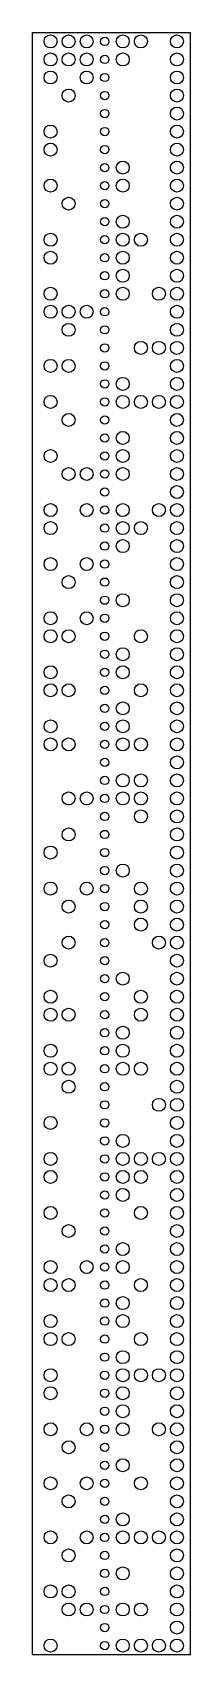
# Model space of a CAD drawing. Extents: x 0 to 22, y 0 to 229.
import ezdxf

# ---------------------------------------------------------------- set-up
doc = ezdxf.new("R2010")
doc.units = 0
doc.layers.add('JA', color=7, linetype='CONTINUOUS')

msp = doc.modelspace()

# ---------------------------------------------------------------- linework, layer by layer
at = {"layer": 'JA'}
for p, q in [((0, 0), (0, 228.59999)), ((0, 228.59999), (22.225, 228.59999)), ((0, 228.59999, 7), (22.225, 228.59999)), ((22.225, 0), (22.225, 228.59999)), ((0, 0), (22.225, 0))]:
    msp.add_line(p, q, dxfattribs=at)
for centre, radius in [((2.54, 227.32999), 0.915), ((5.08, 227.32999), 0.915), ((7.62, 227.32999), 0.915), ((10.16, 227.32999), 0.585), ((12.7, 227.32999), 0.915), ((15.24, 227.32999), 0.915), ((20.32, 227.32999), 0.915), ((2.54, 224.79), 0.915), ((5.08, 224.79), 0.915), ((7.62, 224.79), 0.915), ((10.16, 224.79), 0.585), ((12.7, 224.79), 0.915), ((20.32, 224.79), 0.915), ((2.54, 222.25), 0.915), ((7.62, 222.25), 0.915), ((10.16, 222.25), 0.585), ((20.32, 222.25), 0.915), ((5.08, 219.71), 0.915), ((10.16, 219.71), 0.585), ((20.32, 219.71), 0.915), ((10.16, 217.17001), 0.585), ((20.32, 217.17001), 0.915), ((2.54, 214.63002), 0.915), ((10.16, 214.63002), 0.585), ((20.32, 214.63002), 0.915), ((2.54, 212.09003), 0.915), ((10.16, 212.09003), 0.585), ((20.32, 212.09003), 0.915), ((12.7, 209.55003), 0.915), ((20.32, 209.55003), 0.915), ((10.16, 209.55003), 0.585), ((2.54, 207.01004), 0.915), ((10.16, 207.01004), 0.585), ((12.7, 207.01004), 0.915), ((20.32, 207.01004), 0.915), ((5.08, 204.47005), 0.915), ((10.16, 204.47005), 0.585), ((20.32, 204.47005), 0.915), ((10.16, 201.93005), 0.585), ((12.7, 201.93005), 0.915), ((20.32, 201.93005), 0.915), ((2.54, 199.39006), 0.915), ((10.16, 199.39006), 0.585), ((12.7, 199.39006), 0.915), ((15.24, 199.39006), 0.915), ((20.32, 199.39006), 0.915), ((2.54, 196.85007), 0.915), ((10.16, 196.85007), 0.585), ((12.7, 196.85007), 0.915), ((20.32, 196.85007), 0.915), ((10.16, 194.31007), 0.585), ((12.7, 194.31007), 0.915), ((20.32, 194.31007), 0.915), ((2.54, 191.77008), 0.915), ((10.16, 191.77008), 0.585), ((12.7, 191.77008), 0.915), ((17.779999, 191.77008), 0.915), ((20.32, 191.77008), 0.915), ((2.54, 189.23009), 0.915), ((5.08, 189.23009), 0.915), ((7.62, 189.23009), 0.915), ((10.16, 189.23009), 0.585), ((20.32, 189.23009), 0.915), ((5.08, 186.6901), 0.915), ((20.32, 186.6901), 0.915), ((10.16, 186.6901), 0.585), ((10.16, 184.1501), 0.585), ((15.24, 184.1501), 0.915), ((17.779999, 184.1501), 0.915), ((20.32, 184.1501), 0.915), ((2.54, 181.6101), 0.915), ((5.08, 181.6101), 0.915), ((10.16, 181.6101), 0.585), ((20.32, 181.6101), 0.915), ((10.16, 179.07011), 0.585), ((12.7, 179.07011), 0.915), ((20.32, 179.07011), 0.915), ((2.54, 176.53012), 0.915), ((10.16, 176.53012), 0.585), ((12.7, 176.53012), 0.915), ((15.24, 176.53012), 0.915), ((17.779999, 176.53012), 0.915), ((20.32, 176.53012), 0.915), ((5.08, 173.99013), 0.915), ((10.16, 173.99013), 0.585), ((20.32, 173.99013), 0.915), ((10.16, 171.45013), 0.585), ((12.7, 171.45013), 0.915), ((20.32, 171.45013), 0.915), ((2.54, 168.91014), 0.915), ((10.16, 168.91014), 0.585), ((12.7, 168.91014), 0.915), ((20.32, 168.91014), 0.915), ((5.08, 166.37015), 0.915), ((7.62, 166.37015), 0.915), ((10.16, 166.37015), 0.585), ((12.7, 166.37015), 0.915), ((20.32, 166.37015), 0.915), ((20.32, 163.83015), 0.915), ((10.16, 163.83015), 0.585), ((2.54, 161.29016), 0.915), ((7.62, 161.29016), 0.915), ((10.16, 161.29016), 0.585), ((12.7, 161.29016), 0.915), ((17.779999, 161.29016), 0.915), ((20.32, 161.29016), 0.915), ((2.54, 158.75017), 0.915), ((10.16, 158.75017), 0.585), ((12.7, 158.75017), 0.915), ((15.24, 158.75017), 0.915), ((20.32, 158.75017), 0.915), ((10.16, 156.21017), 0.585), ((12.7, 156.21017), 0.915), ((20.32, 156.21017), 0.915), ((2.54, 153.67018), 0.915), ((7.62, 153.67018), 0.915), ((10.16, 153.67018), 0.585), ((20.32, 153.67018), 0.915), ((5.08, 151.13019), 0.915), ((10.16, 151.13019), 0.585), ((20.32, 151.13019), 0.915), ((10.16, 148.5902), 0.585), ((12.7, 148.5902), 0.915), ((20.32, 148.5902), 0.915), ((2.54, 146.0502), 0.915), ((7.62, 146.0502), 0.915), ((10.16, 146.0502), 0.585), ((20.32, 146.0502), 0.915), ((2.54, 143.51021), 0.915), ((5.08, 143.51021), 0.915), ((10.16, 143.51021), 0.585), ((15.24, 143.51021), 0.915), ((20.32, 143.51021), 0.915), ((12.7, 140.97021), 0.915), ((20.32, 140.97021), 0.915), ((10.16, 140.97021), 0.585), ((2.54, 138.43022), 0.915), ((10.16, 138.43022), 0.585), ((12.7, 138.43022), 0.915), ((20.32, 138.43022), 0.915), ((2.54, 135.89023), 0.915), ((5.08, 135.89023), 0.915), ((10.16, 135.89023), 0.585), ((15.24, 135.89023), 0.915), ((20.32, 135.89023), 0.915), ((10.16, 133.35023), 0.585), ((12.7, 133.35023), 0.915), ((20.32, 133.35023), 0.915), ((2.54, 130.81024), 0.915), ((10.16, 130.81024), 0.585), ((12.7, 130.81024), 0.915), ((20.32, 130.81024), 0.915), ((2.54, 128.27025), 0.915), ((5.08, 128.27025), 0.915), ((10.16, 128.27025), 0.585), ((12.7, 128.27025), 0.915), ((15.24, 128.27025), 0.915), ((20.32, 128.27025), 0.915), ((10.16, 125.73025), 0.585), ((20.32, 125.73025), 0.915), ((10.16, 123.19025), 0.585), ((12.7, 123.19025), 0.915), ((15.24, 123.19025), 0.915), ((20.32, 123.19025), 0.915), ((5.08, 120.650246), 0.915), ((7.62, 120.650246), 0.915), ((10.16, 120.650246), 0.585), ((12.7, 120.650246), 0.915), ((15.24, 120.650246), 0.915), ((20.32, 120.650246), 0.915), ((15.24, 118.110245), 0.915), ((20.32, 118.110245), 0.915), ((10.16, 118.110245), 0.585), ((5.08, 115.570244), 0.915), ((10.16, 115.570244), 0.585), ((20.32, 115.570244), 0.915), ((2.54, 113.03024), 0.915), ((10.16, 113.03024), 0.585), ((20.32, 113.03024), 0.915), ((10.16, 110.49024), 0.585), ((12.7, 110.49024), 0.915), ((20.32, 110.49024), 0.915), ((2.54, 107.95024), 0.915), ((7.62, 107.95024), 0.915), ((10.16, 107.95024), 0.585), ((15.24, 107.95024), 0.915), ((20.32, 107.95024), 0.915), ((5.08, 105.41024), 0.915), ((10.16, 105.41024), 0.585), ((15.24, 105.41024), 0.915), ((20.32, 105.41024), 0.915), ((10.16, 102.87024), 0.585), ((15.24, 102.87024), 0.915), ((20.32, 102.87024), 0.915), ((5.08, 100.33024), 0.915), ((10.16, 100.33024), 0.585), ((17.779999, 100.33024), 0.915), ((20.32, 100.33024), 0.915), ((2.54, 97.79024), 0.915), ((10.16, 97.79024), 0.585), ((20.32, 97.79024), 0.915), ((12.7, 95.25024), 0.915), ((20.32, 95.25024), 0.915), ((10.16, 95.25024), 0.585), ((2.54, 92.710236), 0.915), ((10.16, 92.710236), 0.585), ((15.24, 92.710236), 0.915), ((20.32, 92.710236), 0.915), ((2.54, 90.170235), 0.915), ((5.08, 90.170235), 0.915), ((10.16, 90.170235), 0.585), ((15.24, 90.170235), 0.915), ((20.32, 90.170235), 0.915), ((10.16, 87.63023), 0.585), ((12.7, 87.63023), 0.915), ((20.32, 87.63023), 0.915), ((2.54, 85.09023), 0.915), ((10.16, 85.09023), 0.585), ((12.7, 85.09023), 0.915), ((20.32, 85.09023), 0.915), ((2.54, 82.55023), 0.915), ((5.08, 82.55023), 0.915), ((10.16, 82.55023), 0.585), ((12.7, 82.55023), 0.915), ((15.24, 82.55023), 0.915), ((20.32, 82.55023), 0.915), ((5.08, 80.01023), 0.915), ((10.16, 80.01023), 0.585), ((20.32, 80.01023), 0.915), ((10.16, 77.47023), 0.585), ((17.779999, 77.47023), 0.915), ((20.32, 77.47023), 0.915), ((2.54, 74.93023), 0.915), ((10.16, 74.93023), 0.585), ((20.32, 74.93023), 0.915), ((12.7, 72.39023), 0.915), ((20.32, 72.39023), 0.915), ((10.16, 72.39023), 0.585), ((2.54, 69.85023), 0.915), ((10.16, 69.85023), 0.585), ((12.7, 69.85023), 0.915), ((15.24, 69.85023), 0.915), ((17.779999, 69.85023), 0.915), ((20.32, 69.85023), 0.915), ((2.54, 67.31023), 0.915), ((10.16, 67.31023), 0.585), ((12.7, 67.31023), 0.915), ((15.24, 67.31023), 0.915), ((20.32, 67.31023), 0.915), ((10.16, 64.770226), 0.585), ((12.7, 64.770226), 0.915), ((20.32, 64.770226), 0.915), ((2.54, 62.230225), 0.915), ((10.16, 62.230225), 0.585), ((15.24, 62.230225), 0.915), ((20.32, 62.230225), 0.915), ((5.08, 59.690224), 0.915), ((10.16, 59.690224), 0.585), ((20.32, 59.690224), 0.915), ((10.16, 57.150223), 0.585), ((12.7, 57.150223), 0.915), ((20.32, 57.150223), 0.915), ((2.54, 54.61022), 0.915), ((7.62, 54.61022), 0.915), ((10.16, 54.61022), 0.585), ((12.7, 54.61022), 0.915), ((20.32, 54.61022), 0.915), ((2.54, 52.07022), 0.915), ((5.08, 52.07022), 0.915), ((10.16, 52.07022), 0.585), ((15.24, 52.07022), 0.915), ((20.32, 52.07022), 0.915), ((12.7, 49.53022), 0.915), ((20.32, 49.53022), 0.915), ((10.16, 49.53022), 0.585), ((2.54, 46.99022), 0.915), ((10.16, 46.99022), 0.585), ((12.7, 46.99022), 0.915), ((20.32, 46.99022), 0.915), ((2.54, 44.45022), 0.915), ((5.08, 44.45022), 0.915), ((10.16, 44.45022), 0.585), ((15.24, 44.45022), 0.915), ((20.32, 44.45022), 0.915), ((10.16, 41.910217), 0.585), ((12.7, 41.910217), 0.915), ((20.32, 41.910217), 0.915), ((2.54, 39.370216), 0.915), ((10.16, 39.370216), 0.585), ((12.7, 39.370216), 0.915), ((15.24, 39.370216), 0.915), ((17.779999, 39.370216), 0.915), ((20.32, 39.370216), 0.915), ((2.54, 36.830215), 0.915), ((10.16, 36.830215), 0.585), ((12.7, 36.830215), 0.915), ((20.32, 36.830215), 0.915), ((10.16, 34.290215), 0.585), ((12.7, 34.290215), 0.915), ((20.32, 34.290215), 0.915), ((2.54, 31.750214), 0.915), ((7.62, 31.750214), 0.915), ((10.16, 31.750214), 0.585), ((12.7, 31.750214), 0.915), ((17.779999, 31.750214), 0.915), ((20.32, 31.750214), 0.915), ((5.08, 29.210213), 0.915), ((10.16, 29.210213), 0.585), ((20.32, 29.210213), 0.915), ((12.7, 26.670212), 0.915), ((20.32, 26.670212), 0.915), ((10.16, 26.670212), 0.585), ((2.54, 24.13021), 0.915), ((7.62, 24.13021), 0.915), ((10.16, 24.13021), 0.585), ((15.24, 24.13021), 0.915), ((20.32, 24.13021), 0.915), ((5.08, 21.59021), 0.915), ((10.16, 21.59021), 0.585), ((20.32, 21.59021), 0.915), ((10.16, 19.050209), 0.585), ((12.7, 19.050209), 0.915), ((20.32, 19.050209), 0.915), ((2.54, 16.510208), 0.915), ((7.62, 16.510208), 0.915), ((10.16, 16.510208), 0.585), ((12.7, 16.510208), 0.915), ((15.24, 16.510208), 0.915), ((17.779999, 16.510208), 0.915), ((20.32, 16.510208), 0.915), ((5.08, 13.970208), 0.915), ((10.16, 13.970208), 0.585), ((20.32, 13.970208), 0.915), ((10.16, 11.430208), 0.585), ((12.7, 11.430208), 0.915), ((20.32, 11.430208), 0.915), ((2.54, 8.890208), 0.915), ((5.08, 8.890208), 0.915), ((10.16, 8.890208), 0.585), ((20.32, 8.890208), 0.915), ((5.08, 6.350208), 0.915), ((7.62, 6.350208), 0.915), ((10.16, 6.350208), 0.585), ((12.7, 6.350208), 0.915), ((15.24, 6.350208), 0.915), ((20.32, 6.350208), 0.915), ((20.32, 3.810208), 0.915), ((10.16, 3.810208), 0.585), ((2.54, 1.270208), 0.915), ((10.16, 1.270208), 0.585), ((12.7, 1.270208), 0.915), ((15.24, 1.270208), 0.915), ((17.779999, 1.270208), 0.915), ((20.32, 1.270208), 0.915)]:
    msp.add_circle(centre, radius, dxfattribs=at)

doc.saveas('drawing.dxf')
